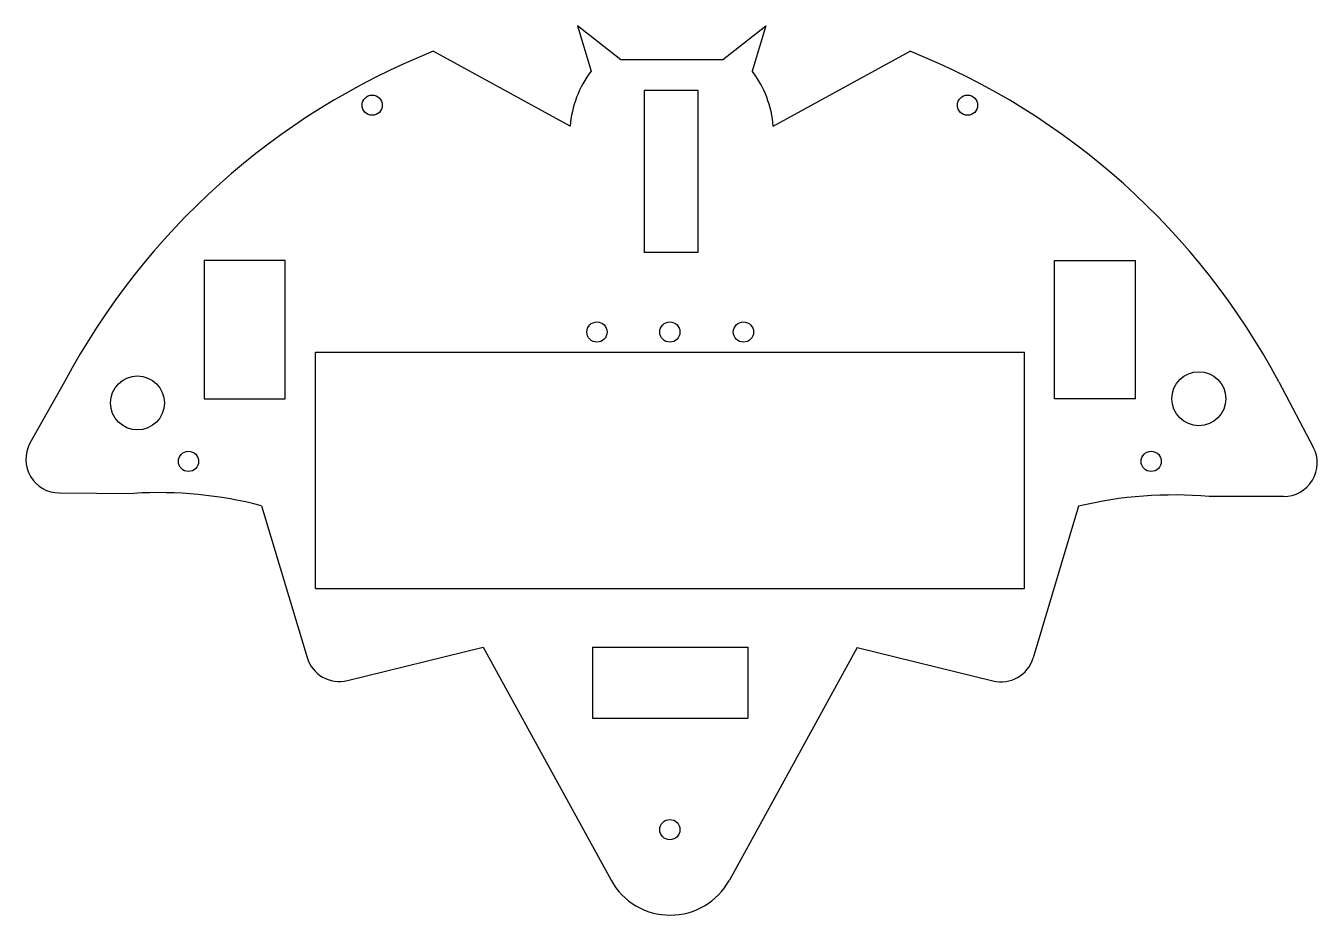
# Model space of a CAD drawing. Extents: x -1648 to -1456, y -254 to -122.
import ezdxf

# ---------------------------------------------------------------- set-up
doc = ezdxf.new("R2010")
doc.units = 0
doc.layers.get('0').update_dxf_attribs({"linetype": 'CONTINUOUS'})

msp = doc.modelspace()

# ---------------------------------------------------------------- linework, layer by layer
at = {"color": 7, "linetype": 'CONTINUOUS'}
for p, q in [((-1566.11, -121.95), (-1564.05, -128.67)), ((-1559.65, -126.99), (-1566.11, -121.95)), ((-1544.61, -126.99), (-1538.16, -121.95)), ((-1538.16, -121.95), (-1540.21, -128.67)), ((-1567.17, -136.83), (-1587.48, -125.71)), ((-1537.09, -136.83), (-1516.78, -125.71)), ((-1544.61, -126.99), (-1559.65, -126.99)), ((-1548.2, -131.54), (-1556.2, -131.54)), ((-1556.2, -131.54), (-1556.2, -155.54)), ((-1548.2, -155.54), (-1548.2, -131.54)), ((-1609.4, -156.7), (-1621.4, -156.7)), ((-1621.4, -156.7), (-1621.4, -177.2)), ((-1609.4, -177.2), (-1609.4, -156.7)), ((-1548.2, -155.54), (-1556.2, -155.54)), ((-1495.4, -156.7), (-1483.4, -156.7)), ((-1495.4, -177.2), (-1495.4, -156.7)), ((-1483.4, -177.2), (-1483.4, -156.7)), ((-1604.9, -170.32), (-1499.83, -170.32)), ((-1604.9, -205.32), (-1604.9, -170.32)), ((-1499.83, -205.32), (-1499.83, -170.32)), ((-1642.09, -174.68), (-1647.25, -183.81)), ((-1462.17, -174.68), (-1457.05, -184.36)), ((-1621.4, -177.2), (-1609.4, -177.2)), ((-1483.4, -177.2), (-1495.4, -177.2)), ((-1642.87, -191.17), (-1631.84, -191.24)), ((-1612.9, -193.07), (-1606.17, -215.55)), ((-1491.83, -193.13), (-1498.56, -215.61)), ((-1461.47, -191.7), (-1472.5, -191.7)), ((-1604.9, -205.32), (-1499.83, -205.32)), ((-1600.19, -218.97), (-1580.08, -214.03)), ((-1580.08, -214.03), (-1561.11, -248.55)), ((-1563.85, -214.03), (-1540.85, -214.03)), ((-1563.85, -214.03), (-1563.85, -224.53)), ((-1524.65, -214.09), (-1543.58, -248.55)), ((-1540.85, -214.03), (-1540.85, -224.53)), ((-1524.65, -214.09), (-1504.54, -219.03)), ((-1563.85, -224.53), (-1540.85, -224.53))]:
    msp.add_line(p, q, dxfattribs=at)
for centre, radius in [((-1596.51, -133.71), 1.5), ((-1508.29, -133.71), 1.5), ((-1563.2, -167.32), 1.5), ((-1552.4, -167.32), 1.5), ((-1541.5, -167.32), 1.5), ((-1631.3, -177.83), 4), ((-1474.01, -177.2), 4), ((-1623.73, -186.49), 1.5), ((-1481.07, -186.49), 1.5), ((-1552.4, -241.06), 1.5)]:
    msp.add_circle(centre, radius, dxfattribs=at)
for centre, radius, start, end in [((-1547.68, -225.04), 107, 111.8348, 151.9261), ((-1556.58, -225.04), 107, 28.0739, 68.1652), ((-1552.13, -137.91), 15.08, 142.2398, 175.8941), ((-1552.13, -137.91), 15.08, 4.1059, 37.7602), ((-1642.84, -186.17), 5, 151.8144, 269.6677), ((-1461.47, -186.7), 5, 270, 27.8533), ((-1628.11, -251.56), 60.44, 75.4254, 93.5413), ((-1477.77, -251.91), 60.44, 84.9963, 103.4493), ((-1601.38, -214.11), 5, 196.6686, 283.7935), ((-1503.35, -214.17), 5, 256.2065, 343.3314), ((-1552.35, -243.73), 10, 208.7867, 331.2133)]:
    msp.add_arc(centre, radius, start, end, dxfattribs=at)

doc.saveas('drawing.dxf')
